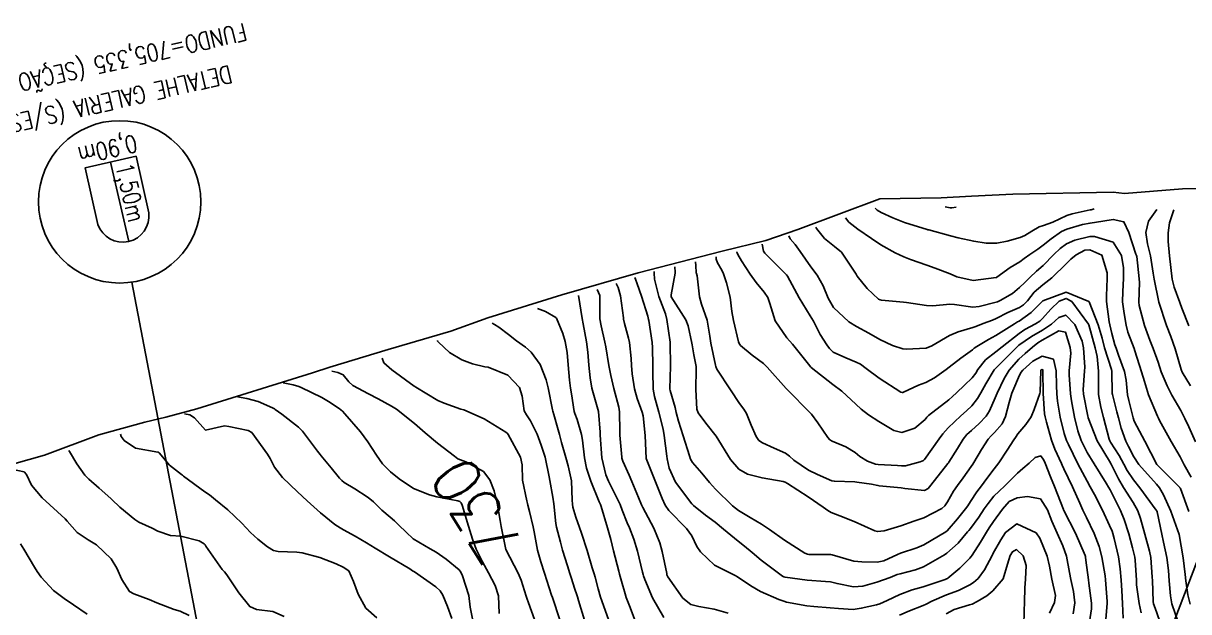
# Model space of a CAD drawing. Header units: metres. Extents: x 298520 to 308411, y 7433745 to 7450750.
# Drawn here: x 299496.4 to 299596.8, y 7449745.8 to 7449796.6 of the extents above; entities that cross this region are included whole.
import ezdxf
from ezdxf.enums import TextEntityAlignment as Align

# ---------------------------------------------------------------- set-up
doc = ezdxf.new("R2010")
doc.units = ezdxf.units.M
doc.header["$LTSCALE"] = 10
doc.linetypes.add('CONTINUO', pattern=[0])
for name, color, linetype in [('Area', 45, 'Continuous'), ('Cotas', 45, 'Continuous'), ('Curvas de Nivel 1m', 11, 'Continuous'), ('Curvas de Nivel 5m', 15, 'Continuous'), ('TEXTO', 45, 'Continuous')]:
    doc.layers.add(name, color=color, linetype=linetype)
doc.styles.add('ROMANS', font='romans', dxfattribs={"height": 0.2})
doc.styles.add('Style-STANDARD', font='STANDARD.shx')

msp = doc.modelspace()

# ---------------------------------------------------------------- linework, layer by layer
at = {"layer": 'Area'}
msp.add_polyline3d([(299490.47, 7449757.13, 725.98), (299498.21, 7449759.31, 733.4), (299502.89, 7449761.08, 737.24), (299506.86, 7449762.17, 733.03), (299508.67, 7449762.59, 737.33), (299511.33, 7449763.33, 740.31), (299521.31, 7449766.42, 748.23), (299522.8, 7449766.92, 735.31), (299527.84, 7449768.44, 730.46), (299533.23, 7449770.02, 733.01), (299536.4, 7449771.16, 743.27), (299542.78, 7449773.15, 748.23), (299549.36, 7449775.05, 747.3), (299556.61, 7449776.93, 744.97), (299560.38, 7449777.85, 752.52), (299563.11, 7449778.78, 755.39), (299570.18, 7449781.42, 748.73), (299575.46, 7449781.51, 748.32), (299578.09, 7449781.65, 755.96), (299581.64, 7449781.82, 752.92), (299590.3, 7449782.01, 758.11), (299591.27, 7449781.9, 746.21), (299596.26, 7449782.3, 754.49), (299606.07, 7449782.32, 754.62)], dxfattribs=at)
at = {"layer": 'Curvas de Nivel 1m', "flags": 128}
for points, elevation in [([(299588.66, 7449780.58), (299588.4, 7449780.49), (299588.31, 7449780.47), (299586.76, 7449780.14), (299586.31, 7449779.98), (299585.1, 7449779.42), (299584.3, 7449779.14), (299583.91, 7449779.02), (299583.29, 7449778.64), (299582.67, 7449778.27), (299582.28, 7449778.1), (299581.17, 7449777.77), (299580.28, 7449777.62), (299579.34, 7449777.62), (299578.28, 7449777.77), (299576.93, 7449778.07), (299576.29, 7449778.23), (299574.4, 7449778.75), (299574.31, 7449778.77), (299574.29, 7449778.77), (299574.26, 7449778.78), (299572.3, 7449779.38), (299571.3, 7449779.79), (299570.31, 7449780.25), (299569.97, 7449780.46), (299569.85, 7449780.56), (299569.8, 7449780.63)], 748), ([(299576.77, 7449780.72), (299576.39, 7449780.64), (299576.31, 7449780.65), (299576.25, 7449780.66), (299575.81, 7449780.73)], 749), ([(299596.96, 7449765.31), (299596.25, 7449766.48), (299596.15, 7449766.72), (299595.63, 7449768.49), (299595.25, 7449769.56), (299594.89, 7449770.5), (299594.22, 7449772.51), (299593.83, 7449774.51), (299593.75, 7449775.01), (299593.5, 7449776.52), (299593.24, 7449777.56), (299593.11, 7449778.52), (299593.34, 7449779.49), (299594.05, 7449780.51)], 748), ([(299596.8, 7449770.47), (299596.22, 7449771.99), (299596.03, 7449772.48), (299595.55, 7449773.81), (299595.39, 7449774.49), (299595.27, 7449775.51), (299595.16, 7449776.5), (299595.04, 7449777.74), (299595.03, 7449778.5), (299595.16, 7449779.35), (299595.53, 7449780.49)], 749), ([(299597.01, 7449757.44), (299596.42, 7449758.48), (299596.3, 7449758.73), (299596.06, 7449759.17), (299595.28, 7449760.5), (299594.29, 7449762.31), (299594.2, 7449762.51), (299594.1, 7449762.69), (299593.34, 7449764.52), (299592.98, 7449765.67), (299592.74, 7449766.52), (299592.17, 7449768.33), (299592.1, 7449768.53), (299591.57, 7449769.92), (299591.4, 7449770.54), (299591.23, 7449771.53), (299591.11, 7449772.55), (299591.13, 7449773.44), (299591.18, 7449774.55), (299591.19, 7449775.48), (299591.02, 7449776.55), (299590.28, 7449777.68), (299588.67, 7449778.19), (299588.29, 7449778.17), (299587, 7449777.87), (299586.28, 7449777.54), (299585.73, 7449777.15), (299585.17, 7449776.62), (299584.25, 7449775.67), (299583.7, 7449775.18), (299583.1, 7449774.64), (299582.67, 7449774.22), (299582.23, 7449773.77), (299581.62, 7449773.27), (299580.57, 7449772.67), (299580.33, 7449772.56), (299580.22, 7449772.52), (299578.76, 7449772.15), (299578.21, 7449772.1), (299576.61, 7449772.33), (299576.22, 7449772.34), (299574.76, 7449772.19), (299574.22, 7449772.23), (299572.5, 7449772.48), (299572.22, 7449772.51), (299570.32, 7449772.69), (299570.22, 7449772.71), (299570.07, 7449772.79), (299569.11, 7449773.69), (299568.24, 7449774.76), (299568.2, 7449774.82), (299568.14, 7449774.92), (299566.89, 7449776.83), (299566.28, 7449777.33), (299565.43, 7449778), (299564.74, 7449778.86), (299564.67, 7449778.98)], 746), ([(299597.39, 7449760.47), (299596.8, 7449761.77), (299596.47, 7449762.48), (299596.34, 7449762.73), (299596.11, 7449763.17), (299595.36, 7449764.5), (299594.94, 7449765.3), (299594.44, 7449766.51), (299594.16, 7449767.34), (299593.73, 7449768.51), (299593.46, 7449769.24), (299593, 7449770.52), (299592.52, 7449772.23), (299592.49, 7449772.53), (299592.56, 7449774.21), (299592.54, 7449774.53), (299592.32, 7449776.47), (299592.31, 7449776.53), (299592.26, 7449776.65), (299591.64, 7449778.54), (299591.22, 7449779.46), (299590.3, 7449779.65), (299589.39, 7449779.49), (299588.3, 7449779.34), (299587.65, 7449779.23), (299586.3, 7449778.82), (299585.84, 7449778.61), (299584.94, 7449777.97), (299584.27, 7449777.42), (299583.81, 7449777.09), (299583.12, 7449776.64), (299582.63, 7449776.27), (299582.26, 7449776), (299581.41, 7449775.5), (299580.27, 7449774.67), (299580.26, 7449774.66), (299580.21, 7449774.64), (299578.24, 7449774.4), (299576.81, 7449774.71), (299576.25, 7449774.96), (299574.97, 7449775.45), (299574.25, 7449775.7), (299572.83, 7449776.19), (299572.26, 7449776.42), (299571.52, 7449776.78), (299570.28, 7449777.47), (299569.48, 7449778), (299568.29, 7449778.82), (299567.51, 7449779.43), (299567.24, 7449779.8)], 747), ([(299596.94, 7449746.47), (299596.73, 7449747.29), (299596.55, 7449748.48), (299596.5, 7449749.04), (299596.32, 7449750.48), (299595.98, 7449752.49), (299595.27, 7449754.5), (299594.63, 7449755.9), (299594.29, 7449756.51), (299594.04, 7449756.82), (299592.49, 7449758.53), (299592.06, 7449759.17), (299591.6, 7449760.07), (299591.37, 7449760.54), (299590.99, 7449761.64), (299590.74, 7449762.55), (299590.6, 7449763.05), (299590.23, 7449764.56), (299590.22, 7449764.65), (299590.17, 7449766.56), (299590.15, 7449766.71), (299589.56, 7449768.57), (299589.34, 7449769.41), (299589.01, 7449770.57), (299588.22, 7449772.56), (299588.2, 7449772.58), (299586.23, 7449773.37), (299584.24, 7449772.63), (299583.22, 7449771.62), (299582.2, 7449770.89), (299582.04, 7449770.81), (299581.78, 7449770.66), (299580.18, 7449769.65), (299579.56, 7449769.3), (299578.54, 7449768.7), (299578.33, 7449768.54), (299578.17, 7449768.4), (299577.18, 7449767.7), (299576.15, 7449766.92), (299575.9, 7449766.72), (299574.9, 7449765.98), (299574.14, 7449765.59), (299573.53, 7449765.36), (299572.24, 7449764.77), (299572.17, 7449764.72), (299572.12, 7449764.72), (299571.99, 7449764.77), (299570.14, 7449765.97), (299569.02, 7449766.81), (299568.51, 7449767.17), (299568.16, 7449767.35), (299567.26, 7449767.73), (299566.17, 7449768.2), (299565.84, 7449768.52), (299565.61, 7449768.85), (299565.05, 7449769.73), (299564.46, 7449770.87), (299564.2, 7449771.33), (299563.24, 7449772.88), (299562.24, 7449774.77), (299562.16, 7449774.89), (299560.27, 7449776.73), (299560.16, 7449776.91), (299560.06, 7449777.51)], 744), ([(299592.7, 7449745.73), (299592.53, 7449746.52), (299592.31, 7449748.14), (299592.29, 7449748.53), (299592.2, 7449750.27), (299592.17, 7449750.53), (299591.96, 7449751.33), (299591.63, 7449752.54), (299591.24, 7449753.79), (299590.93, 7449754.55), (299590.03, 7449756.32), (299589.9, 7449756.56), (299589.69, 7449756.91), (299588.65, 7449758.57), (299588.06, 7449759.54), (299587.54, 7449760.59), (299587.24, 7449761.43), (299586.96, 7449762.59), (299586.7, 7449764.01), (299586.62, 7449764.6), (299586.49, 7449766.25), (299586.5, 7449766.6), (299586.64, 7449768.13), (299586.6, 7449768.6), (299586.19, 7449769.93), (299585.62, 7449770.04), (299584.18, 7449769.23), (299583.81, 7449769), (299583.33, 7449768.64), (299582.72, 7449768.09), (299582.16, 7449767.59), (299581.32, 7449766.66), (299580.89, 7449765.93), (299580.29, 7449764.68), (299580.12, 7449764.28), (299579.65, 7449763.14), (299579.35, 7449762.69), (299578.74, 7449762.05), (299578.08, 7449761.45), (299577.68, 7449761.1), (299577.37, 7449760.71), (299576.88, 7449759.9), (299576.14, 7449758.72), (299576.1, 7449758.67), (299576.05, 7449758.6), (299574.59, 7449756.74), (299574.34, 7449756.44), (299574.03, 7449756.28), (299572.33, 7449756.46), (299572.03, 7449756.5), (299570.14, 7449756.69), (299570.03, 7449756.71), (299569.46, 7449756.81), (299568.22, 7449757), (299568.03, 7449757.02), (299566.27, 7449757.07), (299566.04, 7449757.12), (299564.83, 7449757.65), (299564.04, 7449758.02), (299562.77, 7449758.88), (299562.41, 7449759.24), (299562.06, 7449759.49), (299561.09, 7449759.93), (299560.07, 7449760.38), (299559.76, 7449760.6), (299559.53, 7449760.92), (299559.09, 7449761.92), (299558.7, 7449762.93), (299558.47, 7449763.3), (299558.11, 7449763.78), (299557.32, 7449764.95), (299556.15, 7449766.74), (299556.06, 7449766.96), (299556.03, 7449767.09), (299555.64, 7449768.97), (299555.54, 7449769.6), (299555.31, 7449770.97), (299554.83, 7449772.36), (299554.64, 7449772.98), (299554.44, 7449774.78), (299554.38, 7449774.98), (299554.37, 7449775.04), (299554.33, 7449775.68), (299554.31, 7449776)], 741), ([(299594.48, 7449744.5), (299593.91, 7449746.12), (299593.76, 7449746.51), (299593.73, 7449746.69), (299593.67, 7449748.51), (299593.66, 7449748.79), (299593.53, 7449750.51), (299593.43, 7449751.04), (299593.03, 7449752.52), (299592.66, 7449753.86), (299592.41, 7449754.53), (299592.01, 7449755.23), (299591.18, 7449756.54), (299590.76, 7449757.27), (299590.11, 7449758.56), (299590.09, 7449758.59), (299590.05, 7449758.65), (299588.91, 7449760.57), (299588.14, 7449762.54), (299588.13, 7449762.58), (299588.1, 7449762.7), (299587.74, 7449764.58), (299587.71, 7449765), (299587.82, 7449766.58), (299587.84, 7449766.9), (299587.73, 7449768.58), (299587.61, 7449769.16), (299587, 7449770.59), (299586.21, 7449771.41), (299585.6, 7449771.21), (299584.97, 7449770.62), (299584.19, 7449770.09), (299583.27, 7449769.56), (299582.17, 7449768.8), (299582, 7449768.65), (299580.15, 7449766.8), (299580.09, 7449766.74), (299580.04, 7449766.68), (299579.33, 7449765.49), (299578.89, 7449764.69), (299578.61, 7449764.2), (299578.11, 7449763.57), (299577.67, 7449763.14), (299577.18, 7449762.71), (299576.62, 7449762.19), (299576.09, 7449761.67), (299575.63, 7449761.17), (299575.31, 7449760.73), (299574.05, 7449758.94), (299573.95, 7449758.85), (299573.66, 7449758.75), (299572.4, 7449758.41), (299572.05, 7449758.4), (299571.7, 7449758.43), (299570.05, 7449758.52), (299569.82, 7449758.56), (299569.13, 7449758.8), (299568.46, 7449759.22), (299568.06, 7449759.56), (299567.27, 7449760.03), (299566.07, 7449760.52), (299565.88, 7449760.65), (299565.7, 7449760.85), (299564.85, 7449762.1), (299564.31, 7449762.87), (299564.2, 7449762.97), (299564.1, 7449763.05), (299562.3, 7449764.89), (299562.13, 7449765.08), (299560.49, 7449766.91), (299560.16, 7449767.22), (299559.2, 7449767.96), (299558.17, 7449768.79), (299558.06, 7449768.94), (299558.01, 7449769.11), (299557.57, 7449770.95), (299557.45, 7449771.7), (299557.29, 7449772.95), (299556.99, 7449774.2), (299556.73, 7449774.96), (299556.57, 7449775.28), (299556.19, 7449775.92), (299556.1, 7449776.24), (299556.09, 7449776.42)], 742), ([(299595.89, 7449744.91), (299595.35, 7449746.5), (299595.23, 7449747.19), (299595.11, 7449748.5), (299595.05, 7449749.39), (299594.91, 7449750.5), (299594.64, 7449751.83), (299594.49, 7449752.5), (299594.07, 7449754.44), (299594.05, 7449754.51), (299594, 7449754.59), (299592.58, 7449756.52), (299592.04, 7449757.21), (299591.5, 7449757.99), (299591.21, 7449758.54), (299590.82, 7449759.3), (299590.07, 7449760.44), (299590, 7449760.56), (299589.95, 7449760.69), (299589.45, 7449762.57), (299589.22, 7449763.46), (299589.04, 7449764.57), (299589.02, 7449765.69), (299589.02, 7449766.57), (299588.9, 7449767.83), (299588.73, 7449768.57), (299588.19, 7449770.55), (299588.18, 7449770.58), (299588.16, 7449770.62), (299586.73, 7449772.59), (299586.23, 7449772.84), (299585.64, 7449772.61), (299584.92, 7449771.91), (299584.2, 7449771.1), (299583.96, 7449770.87), (299583.6, 7449770.64), (299582.68, 7449770.15), (299582.18, 7449769.82), (299580.74, 7449768.67), (299580.17, 7449768.23), (299579.3, 7449767.55), (299578.63, 7449766.7), (299578.45, 7449766.39), (299578.14, 7449765.98), (299577.48, 7449765.36), (299576.79, 7449764.71), (299576.45, 7449764.39), (299576.12, 7449764.11), (299574.38, 7449762.75), (299574.25, 7449762.6), (299574.1, 7449762.41), (299573.2, 7449761.65), (299572.08, 7449761.29), (299571.4, 7449761.46), (299570.09, 7449762.24), (299569.22, 7449762.8), (299568.57, 7449763.28), (299568.11, 7449763.71), (299566.9, 7449764.83), (299566.13, 7449765.41), (299564.28, 7449766.87), (299564.22, 7449766.93), (299564.15, 7449767.02), (299562.65, 7449768.89), (299562.18, 7449769.45), (299561.18, 7449770.9), (299560.71, 7449772.41), (299560.54, 7449772.91), (299560.23, 7449773.38), (299559.53, 7449774.21), (299559.01, 7449774.93), (299558.26, 7449776.09), (299557.96, 7449776.63), (299557.9, 7449776.76), (299557.88, 7449776.81), (299557.88, 7449776.85)], 743), ([(299589.64, 7449744.81), (299589.78, 7449746.56), (299589.78, 7449746.7), (299589.62, 7449748.56), (299589.59, 7449748.91), (299589.32, 7449750.57), (299589.09, 7449751.45), (299588.65, 7449752.57), (299588, 7449753.96), (299587.69, 7449754.58), (299587.42, 7449755.18), (299586.79, 7449756.59), (299586.05, 7449758.14), (299585.9, 7449758.45), (299585.84, 7449758.6), (299585.28, 7449759.83), (299584.99, 7449760.62), (299584.55, 7449762.17), (299584.43, 7449762.63), (299584.38, 7449762.9), (299584.25, 7449764.63), (299584.23, 7449766.55), (299584.23, 7449766.63), (299584.22, 7449766.69), (299584.15, 7449766.71), (299584.1, 7449766.68), (299584.07, 7449766.63), (299584, 7449764.76), (299583.98, 7449764.63), (299583.49, 7449763.26), (299583.23, 7449762.64), (299582.76, 7449761.97), (299582.08, 7449761.16), (299581.87, 7449760.86), (299581.74, 7449760.65), (299581.16, 7449759.76), (299580.45, 7449758.67), (299580.05, 7449758.14), (299579.41, 7449757.32), (299578.94, 7449756.69), (299578.56, 7449756.16), (299578.01, 7449755.34), (299577.76, 7449754.95), (299577.57, 7449754.7), (299576.87, 7449753.84), (299575.98, 7449752.81), (299575.88, 7449752.72), (299573.97, 7449751.59), (299573.39, 7449751.34), (299571.96, 7449750.88), (299571.7, 7449750.77), (299570.52, 7449750.22), (299569.95, 7449750.1), (299568.65, 7449750.12), (299567.95, 7449750.19), (299566.07, 7449750.73), (299565.96, 7449750.75), (299564.06, 7449750.77), (299563.96, 7449750.79), (299563.74, 7449750.87), (299561.97, 7449751.99), (299560.68, 7449752.9), (299559.99, 7449753.38), (299559.03, 7449753.96), (299558, 7449754.56), (299557.48, 7449754.95), (299556.02, 7449756.39), (299555.52, 7449756.97), (299554.84, 7449757.78), (299554.05, 7449758.69), (299553.88, 7449758.99), (299553.78, 7449759.27), (299553.24, 7449761), (299552.84, 7449762.26), (299552.64, 7449763), (299552.55, 7449763.44), (299552.12, 7449764.9), (299552.1, 7449765.01), (299552.09, 7449765.04), (299552.15, 7449767.01), (299552.13, 7449769.01), (299552.12, 7449769.07), (299551.85, 7449771.01), (299551.71, 7449771.51), (299551.14, 7449773.02), (299550.76, 7449774.51), (299550.74, 7449775.03), (299550.74, 7449775.15)], 739), ([(299586.84, 7449745.65), (299586.99, 7449746.59), (299586.88, 7449747.56), (299586.65, 7449748.6), (299586.54, 7449749.2), (299586.27, 7449750.61), (299585.97, 7449751.51), (299585.46, 7449752.61), (299585.01, 7449753.63), (299584.63, 7449754.62), (299584.02, 7449755.56), (299582.9, 7449755.76), (299582.02, 7449755.65), (299581.34, 7449755.33), (299580.75, 7449754.67), (299579.99, 7449753.6), (299579.62, 7449753.05), (299579.38, 7449752.69), (299578.85, 7449751.81), (299578.15, 7449750.7), (299578.07, 7449750.58), (299577.95, 7449750.43), (299577.07, 7449749.58), (299576.06, 7449748.72), (299575.98, 7449748.67), (299575.93, 7449748.65), (299575.81, 7449748.6), (299573.93, 7449747.98), (299572.98, 7449747.7), (299571.92, 7449747.31), (299570.83, 7449746.79), (299570.2, 7449746.5), (299569.91, 7449746.42), (299568.59, 7449746.12), (299567.9, 7449746.02), (299566.64, 7449746.09), (299565.9, 7449746.17), (299564.51, 7449746.26), (299563.9, 7449746.32), (299562.14, 7449746.65), (299561.91, 7449746.72), (299561.49, 7449746.89), (299559.92, 7449747.58), (299559.06, 7449748.06), (299557.93, 7449748.83), (299557.73, 7449748.94), (299555.95, 7449749.85), (299554.73, 7449750.98), (299554.43, 7449751.44), (299553.98, 7449752.36), (299553.52, 7449752.99), (299552, 7449754.55), (299551.68, 7449755.01), (299551.44, 7449755.59), (299550.86, 7449757.02), (299550.05, 7449759.03), (299549.96, 7449761.03), (299549.8, 7449762.73), (299549.72, 7449763.04), (299549.28, 7449764.21), (299549.04, 7449765.05), (299548.84, 7449766.35), (299548.8, 7449767.05), (299548.77, 7449767.66), (299548.61, 7449769.05), (299548.53, 7449769.41), (299548.19, 7449770.69), (299548.11, 7449771.06), (299548.09, 7449771.17), (299547.83, 7449773.06), (299547.65, 7449773.77), (299547.46, 7449774.14)], 737), ([(299588.2, 7449744.58), (299588.42, 7449746.06), (299588.42, 7449746.57), (299588.21, 7449748.29), (299588.17, 7449748.58), (299587.95, 7449750.28), (299587.91, 7449750.54), (299587.9, 7449750.58), (299587.87, 7449750.66), (299587.04, 7449752.59), (299586.04, 7449754.56), (299586.02, 7449754.6), (299586, 7449754.65), (299585.23, 7449756.61), (299584.89, 7449757.46), (299584.42, 7449758.62), (299584.32, 7449758.89), (299584.06, 7449759.26), (299583.57, 7449759.12), (299583.06, 7449758.64), (299582.52, 7449758.18), (299582.04, 7449757.76), (299580.95, 7449756.67), (299580.47, 7449756.23), (299580.02, 7449755.78), (299579.52, 7449755.17), (299579.18, 7449754.69), (299578.71, 7449753.98), (299577.99, 7449752.99), (299577.85, 7449752.83), (299577.75, 7449752.7), (299576.94, 7449751.74), (299575.96, 7449750.86), (299575.75, 7449750.72), (299573.95, 7449749.69), (299573.27, 7449749.43), (299571.94, 7449749.1), (299571.69, 7449749.02), (299571.09, 7449748.78), (299569.93, 7449748.36), (299568.72, 7449748.02), (299567.92, 7449747.97), (299566.51, 7449748.25), (299565.93, 7449748.39), (299565.51, 7449748.43), (299563.93, 7449748.53), (299562.03, 7449748.79), (299561.93, 7449748.82), (299561.8, 7449748.89), (299559.95, 7449750.27), (299559.2, 7449750.92), (299558.52, 7449751.48), (299557.97, 7449751.9), (299556.73, 7449752.95), (299555.99, 7449753.56), (299555.18, 7449754.16), (299554.14, 7449754.99), (299554, 7449755.12), (299552.59, 7449757), (299552.04, 7449758.2), (299551.86, 7449759.01), (299551.83, 7449759.24), (299551.62, 7449761.01), (299551.52, 7449761.58), (299551.16, 7449763.02), (299550.76, 7449764.38), (299550.65, 7449765.02), (299550.62, 7449766.55), (299550.63, 7449767.03), (299550.6, 7449768.6), (299550.56, 7449769.03), (299550.29, 7449770.93), (299550.27, 7449771.03), (299550.2, 7449771.32), (299549.66, 7449773.04), (299549.29, 7449774.1), (299549.15, 7449774.5), (299549.07, 7449774.66)], 738), ([(299557.13, 7449745.71), (299555.9, 7449746.05), (299554.6, 7449746.28), (299553.9, 7449746.45), (299553.22, 7449747), (299551.93, 7449748.84), (299551.85, 7449749.01), (299551.83, 7449749.11), (299551.43, 7449751.02), (299551.22, 7449751.77), (299550.72, 7449753.02), (299550, 7449754.39), (299549.77, 7449754.8), (299549.66, 7449755.04), (299549.39, 7449755.67), (299548.82, 7449757.05), (299548.58, 7449757.59), (299548.05, 7449758.81), (299547.98, 7449758.99), (299547.97, 7449759.06), (299547.96, 7449759.16), (299547.79, 7449761.06), (299547.78, 7449761.37), (299547.77, 7449763.06), (299547.7, 7449763.47), (299547.26, 7449765.07), (299547.01, 7449766.2), (299546.84, 7449767.07), (299546.57, 7449768.68), (299546.49, 7449769.08), (299546.19, 7449770.49), (299546.07, 7449771.08), (299546.06, 7449771.21), (299546.06, 7449773.08), (299545.84, 7449773.62)], 736), ([(299549.1, 7449745.04), (299548.61, 7449746.34), (299548.34, 7449747.05), (299548.24, 7449747.37), (299547.93, 7449748.47), (299547.76, 7449749.06), (299547.69, 7449749.31), (299547.24, 7449751.07), (299547.01, 7449752.04), (299546.72, 7449753.07), (299546.18, 7449754.9), (299546.11, 7449755.08), (299546.01, 7449755.31), (299545.28, 7449757.09), (299544.92, 7449758.21), (299544.74, 7449759.09), (299544.56, 7449760.61), (299544.48, 7449761.1), (299544.1, 7449762.4), (299543.91, 7449762.91), (299543.86, 7449763.1), (299543.63, 7449764.62), (299543.55, 7449765.11), (299543.46, 7449765.78), (299543.34, 7449767.11), (299543.24, 7449768.19), (299543.09, 7449769.12), (299542.87, 7449769.81), (299542.34, 7449771.13), (299542.28, 7449771.21), (299541.38, 7449771.72), (299540.68, 7449771.96)], 734), ([(299546.85, 7449745.07), (299546.23, 7449746.75), (299546.13, 7449747.08), (299545.92, 7449747.8), (299545.66, 7449748.81), (299545.58, 7449749.08), (299545.41, 7449749.62), (299544.96, 7449751.09), (299544.48, 7449752.59), (299544.31, 7449753.1), (299543.99, 7449753.99), (299543.74, 7449754.85), (299543.7, 7449755.1), (299543.69, 7449755.43), (299543.63, 7449757.11), (299543.33, 7449758.4), (299543.12, 7449759.11), (299542.77, 7449760.42), (299542.59, 7449761.12), (299542.48, 7449761.52), (299542.1, 7449762.83), (299542.02, 7449763.13), (299541.99, 7449763.24), (299541.62, 7449765.14), (299541.44, 7449765.83), (299540.92, 7449767.14), (299540.16, 7449768.21), (299539.65, 7449768.64), (299538.88, 7449769.17), (299538.18, 7449769.72), (299537.36, 7449770.36), (299536.99, 7449770.58), (299536.79, 7449770.72)], 733), ([(299544.74, 7449745.1), (299544.23, 7449746.78), (299544.13, 7449747.11), (299544.08, 7449747.28), (299543.92, 7449747.78), (299543.59, 7449748.77), (299543.49, 7449749.11), (299543.28, 7449749.77), (299542.86, 7449751.12), (299542.66, 7449751.81), (299542.33, 7449753.12), (299542.28, 7449753.42), (299542.09, 7449755.13), (299542.01, 7449755.71), (299541.76, 7449757.13), (299541.71, 7449757.45), (299541.35, 7449759.14), (299541.02, 7449760.19), (299540.65, 7449761.14), (299540.09, 7449762.28), (299539.74, 7449762.8), (299539.54, 7449763.16), (299539.36, 7449764.41), (299539.14, 7449765.16), (299538.14, 7449766.23), (299536.45, 7449766.9), (299536.15, 7449766.95), (299535.1, 7449767.21), (299534.16, 7449767.54), (299533.1, 7449768.17), (299532.17, 7449769.07), (299532.08, 7449769.16), (299532.07, 7449769.2), (299532.07, 7449769.22)], 732), ([(299542.63, 7449745.12), (299541.98, 7449747.06), (299541.96, 7449747.13), (299541.94, 7449747.16), (299541.91, 7449747.26), (299541.3, 7449749.14), (299540.97, 7449750.12), (299540.69, 7449751.14), (299540.4, 7449752.72), (299540.32, 7449753.15), (299540, 7449754.48), (299539.86, 7449755.01), (299539.83, 7449755.15), (299539.76, 7449755.4), (299539.39, 7449757.16), (299539.37, 7449758.48), (299539.24, 7449759.16), (299538.16, 7449761.1), (299538.11, 7449761.18), (299538.1, 7449761.2), (299538.08, 7449761.21), (299537.97, 7449761.3), (299536.1, 7449762.46), (299534.34, 7449763.22), (299534.1, 7449763.3), (299532.66, 7449763.8), (299532.11, 7449764.04), (299530.2, 7449765.19), (299530.12, 7449765.24), (299530.08, 7449765.27), (299528.14, 7449766.67), (299527.45, 7449767.3), (299527.3, 7449767.69)], 731), ([(299537.4, 7449745.68), (299537.32, 7449747.19), (299537.04, 7449748.08), (299536.47, 7449749.19), (299535.95, 7449750.13), (299535.4, 7449751.21), (299535.09, 7449752.09), (299534.76, 7449753.21), (299534.2, 7449755.02), (299534.12, 7449755.22), (299534, 7449755.34), (299533.82, 7449755.4), (299532.01, 7449755.72), (299531.38, 7449755.89), (299530.02, 7449756.45), (299528.78, 7449757.28), (299528.04, 7449757.9), (299527.34, 7449758.59), (299526.81, 7449759.31), (299526.07, 7449760.47), (299525.44, 7449761.33), (299524.1, 7449762.89), (299523.89, 7449763.13), (299523.6, 7449763.35), (299522.69, 7449763.94), (299522.11, 7449764.31), (299520.34, 7449765.17), (299520.12, 7449765.25), (299519.63, 7449765.39), (299518.79, 7449765.57)], 729), ([(299535.1, 7449745.21), (299534.9, 7449746.22), (299534.78, 7449747.21), (299534.22, 7449748.93), (299534.08, 7449749.22), (299533.94, 7449749.43), (299532.82, 7449750.36), (299531.96, 7449750.97), (299531.44, 7449751.26), (299529.97, 7449752.1), (299529.37, 7449752.67), (299528.75, 7449753.29), (299528.36, 7449753.67), (299527.99, 7449753.99), (299527.29, 7449754.59), (299526.56, 7449755.31), (299526.26, 7449755.56), (299526.02, 7449755.72), (299524.94, 7449756.42), (299524.03, 7449756.97), (299523.82, 7449757.13), (299523.62, 7449757.35), (299522.92, 7449758.23), (299522.05, 7449759.27), (299521.97, 7449759.37), (299521.75, 7449759.68), (299520.45, 7449761.39), (299520.09, 7449761.75), (299518.65, 7449762.85), (299518.1, 7449763.27), (299518.02, 7449763.33), (299517.87, 7449763.41), (299516.62, 7449763.94), (299515.66, 7449764.21), (299514.84, 7449764.36)], 728), ([(299533.31, 7449745.23), (299532.94, 7449746.27), (299532.54, 7449747.24), (299532.3, 7449747.63), (299531.92, 7449747.98), (299530.09, 7449749.27), (299529.93, 7449749.36), (299529.7, 7449749.51), (299527.95, 7449750.55), (299526.7, 7449751.31), (299525.97, 7449751.76), (299524.97, 7449752.34), (299523.98, 7449752.89), (299523.68, 7449753.05), (299523.24, 7449753.35), (299522, 7449754.36), (299520.86, 7449755.38), (299520.02, 7449756.17), (299518.72, 7449757.4), (299518.04, 7449758.3), (299517.67, 7449759.04), (299517.44, 7449759.42), (299516.08, 7449761.27), (299515.75, 7449761.44), (299514.09, 7449761.81), (299513.71, 7449761.84), (299512.08, 7449761.48), (299511.13, 7449762.53), (299510.73, 7449762.81), (299510.29, 7449762.9)], 727), ([(299526.85, 7449745.31), (299525.9, 7449746.13), (299525.24, 7449747.33), (299524.84, 7449748.42), (299524.43, 7449749.34), (299523.94, 7449749.66), (299523.35, 7449749.94), (299521.95, 7449750.51), (299520.43, 7449750.91), (299519.96, 7449750.97), (299518.36, 7449751.01), (299517.96, 7449751.09), (299517.42, 7449751.42), (299516.61, 7449752.08), (299515.97, 7449752.65), (299515.21, 7449753.45), (299514, 7449754.6), (299512.95, 7449755.48), (299512.42, 7449755.89), (299512.02, 7449756.16), (299510.2, 7449757.51), (299510.11, 7449757.59), (299510.03, 7449757.66), (299508.99, 7449758.47), (299508.1, 7449759.53), (299508.05, 7449759.58), (299507.99, 7449759.59), (299506.06, 7449759.92), (299505.08, 7449760.58), (299504.81, 7449760.94), (299504.75, 7449761.13)], 726), ([(299510.68, 7449745.5), (299509.9, 7449745.86), (299509.4, 7449746.02), (299507.9, 7449746.59), (299507.24, 7449746.88), (299505.91, 7449747.36), (299505.53, 7449747.56), (299504.88, 7449748.61), (299504.44, 7449749.57), (299503.95, 7449750.39), (299502.7, 7449751.59), (299501.97, 7449752.02), (299501.02, 7449752.66), (299500.18, 7449753.63), (299499.99, 7449753.84), (299498.01, 7449755.65), (299497.09, 7449756.73), (299496.66, 7449757.67), (299496.45, 7449757.88), (299495.37, 7449758.13)], 724), ([(299584.82, 7449745.7), (299585.23, 7449746.62), (299585.31, 7449747.23), (299585.02, 7449748.62), (299584.82, 7449749.75), (299584.61, 7449750.62), (299583.98, 7449752.17), (299583.65, 7449752.63), (299581.99, 7449753.4), (299581.03, 7449752.66), (299580.62, 7449752.02), (299579.96, 7449750.86), (299579.89, 7449750.74), (299579.86, 7449750.68), (299579.2, 7449749.43), (299578.65, 7449748.69), (299578.27, 7449748.35), (299577.93, 7449748.13), (299576.97, 7449747.66), (299575.92, 7449747.27), (299574.67, 7449746.74), (299574.18, 7449746.48), (299573.91, 7449746.35), (299572.75, 7449745.91), (299571.89, 7449745.53)], 736), ([(299501.89, 7449745.61), (299500.72, 7449746.43), (299499.91, 7449746.95), (299498.98, 7449747.64), (299497.92, 7449748.8), (299497.57, 7449749.29), (299497.34, 7449749.66), (299496.42, 7449751.21), (299496.15, 7449751.68)], 723)]:
    msp.add_lwpolyline(points, dxfattribs=dict(at, elevation=elevation))
at = {"layer": 'Curvas de Nivel 5m', "flags": 128}
for points, elevation in [([(299596.82, 7449754.48), (299596.08, 7449756.44), (299596.06, 7449756.49), (299596.05, 7449756.51), (299596.03, 7449756.53), (299594.05, 7449758.51), (299593.01, 7449760.52), (299592.1, 7449762.27), (299592.01, 7449762.53), (299591.63, 7449764.05), (299591.53, 7449764.54), (299591.4, 7449765.8), (299591.26, 7449766.54), (299590.76, 7449767.96), (299590.54, 7449768.55), (299590.45, 7449768.83), (299590.19, 7449769.82), (299590.01, 7449770.56), (299589.95, 7449770.81), (299589.72, 7449772.57), (299589.73, 7449773.06), (299589.78, 7449774.56), (299589.77, 7449775.04), (299589.33, 7449776.57), (299588.27, 7449777.04), (299587.86, 7449777), (299587.11, 7449776.59), (299586.64, 7449776.22), (299586.26, 7449775.84), (299585.02, 7449774.62), (299584.24, 7449774), (299583.49, 7449773.37), (299582.9, 7449772.64), (299582.58, 7449772.29), (299582.21, 7449772.06), (299581.23, 7449771.64), (299580.2, 7449771.12), (299579.9, 7449770.98), (299579.09, 7449770.69), (299578.46, 7449770.42), (299578.19, 7449770.33), (299576.93, 7449769.97), (299576.18, 7449769.64), (299574.68, 7449768.74), (299574.17, 7449768.55), (299572.47, 7449768.47), (299572.17, 7449768.5), (299571.29, 7449768.78), (299570.18, 7449769.31), (299569.23, 7449769.85), (299568.19, 7449770.41), (299567.53, 7449770.83), (299566.21, 7449772.06), (299565.75, 7449772.85), (299565.31, 7449773.93), (299564.78, 7449774.86), (299564.25, 7449775.56), (299563.33, 7449776.88), (299562.88, 7449777.48), (299562.45, 7449777.97), (299562.34, 7449778.24)], 745), ([(299591.16, 7449745.27), (299591.11, 7449746.54), (299591.03, 7449747.65), (299590.97, 7449748.54), (299590.9, 7449749.51), (299590.76, 7449750.55), (299590.38, 7449752.15), (299590.27, 7449752.56), (299590.2, 7449752.77), (299589.99, 7449753.25), (299589.36, 7449754.57), (299588.68, 7449755.92), (299588.32, 7449756.58), (299588.04, 7449757.09), (299587.25, 7449758.59), (299586.43, 7449760.23), (299586.28, 7449760.6), (299586.08, 7449761.2), (299585.74, 7449762.61), (299585.49, 7449763.98), (299585.44, 7449764.61), (299585.41, 7449765.34), (299585.39, 7449766.61), (299585.14, 7449767.59), (299584.17, 7449767.87), (299583.38, 7449767.42), (299582.51, 7449766.65), (299582.34, 7449766.45), (299582.14, 7449766.03), (299581.73, 7449765.06), (299581.57, 7449764.66), (299581.32, 7449763.87), (299581.03, 7449762.67), (299580.73, 7449762.03), (299580.08, 7449761.27), (299579.78, 7449760.98), (299579.52, 7449760.69), (299578.94, 7449759.81), (299578.28, 7449758.7), (299578.19, 7449758.56), (299578.05, 7449758.35), (299577.38, 7449757.37), (299576.88, 7449756.71), (299576.53, 7449756.21), (299576.01, 7449755.3), (299575.78, 7449754.95), (299575.53, 7449754.73), (299573.99, 7449753.92), (299573.13, 7449753.62), (299571.99, 7449753.22), (299570.55, 7449752.79), (299569.98, 7449752.74), (299569.75, 7449752.8), (299567.99, 7449753.59), (299566.74, 7449754.08), (299566, 7449754.37), (299565.7, 7449754.54), (299565.3, 7449754.85), (299564.02, 7449755.74), (299562.23, 7449756.89), (299562.03, 7449757), (299561.87, 7449757.06), (299560.04, 7449757.36), (299558.79, 7449757.68), (299558.04, 7449758.11), (299557.32, 7449758.95), (299556.08, 7449760.96), (299555.21, 7449762.09), (299554.54, 7449762.98), (299554.42, 7449763.3), (299554.33, 7449764.98), (299554.37, 7449766.76), (299554.35, 7449766.98), (299554.16, 7449767.97), (299554.02, 7449768.83), (299553.99, 7449768.98), (299553.68, 7449770.48), (299553.48, 7449770.99), (299552.22, 7449772.99), (299552.21, 7449773.01), (299552.22, 7449773.14), (299552.54, 7449775.01), (299552.55, 7449775.11), (299552.52, 7449775.57)], 740), ([(299551.57, 7449745.33), (299550.59, 7449747.02), (299549.93, 7449748.6), (299549.82, 7449748.92), (299549.79, 7449749.03), (299549.75, 7449749.22), (299549.31, 7449751.04), (299548.99, 7449752.07), (299548.61, 7449753.05), (299548.43, 7449753.49), (299548, 7449754.59), (299547.81, 7449755.06), (299547.62, 7449755.46), (299546.81, 7449757.07), (299546.59, 7449757.62), (299546.24, 7449759.08), (299546.1, 7449761.06), (299546.1, 7449761.08), (299546.09, 7449761.32), (299545.95, 7449763.08), (299545.9, 7449763.29), (299545.38, 7449765.09), (299545.22, 7449766), (299545.12, 7449767.09), (299545.03, 7449768.22), (299544.92, 7449769.09), (299544.63, 7449770.66), (299544.55, 7449771.1), (299544.22, 7449773.1), (299544.22, 7449773.1)], 735), ([(299540.44, 7449745.14), (299539.91, 7449746.59), (299539.76, 7449747), (299539.71, 7449747.15), (299539.29, 7449748.53), (299539.03, 7449749.16), (299537.96, 7449751.18), (299537.56, 7449753.18), (299537.48, 7449753.69), (299537.23, 7449755.19), (299536.97, 7449756.24), (299536.59, 7449757.19), (299536.04, 7449757.91), (299534.52, 7449758.75), (299534.05, 7449758.91), (299533.84, 7449759.01), (299533.53, 7449759.23), (299532.07, 7449760.36), (299531.01, 7449761.26), (299530.09, 7449762.05), (299528.53, 7449763.29), (299528.11, 7449763.56), (299526.97, 7449764.17), (299526.12, 7449764.6), (299524.77, 7449765.33), (299524.44, 7449765.64), (299523.95, 7449766.25), (299523.48, 7449766.46), (299522.97, 7449766.56)], 730), ([(299518.87, 7449745.4), (299517.9, 7449745.84), (299516.48, 7449746.01), (299515.9, 7449746.28), (299514.95, 7449747.45), (299513.93, 7449748.99), (299513.72, 7449749.25), (299513.52, 7449749.47), (299512.53, 7449750.91), (299512.12, 7449751.49), (299512.05, 7449751.58), (299511.96, 7449751.67), (299511.53, 7449751.93), (299509.97, 7449752.33), (299509.08, 7449752.41), (299507.98, 7449752.78), (299507.48, 7449753.04), (299506.34, 7449753.55), (299505.99, 7449753.77), (299504.72, 7449754.85), (299504.01, 7449755.5), (299503.92, 7449755.58), (299502.92, 7449756.49), (299502.03, 7449757.26), (299501.85, 7449757.42), (299501.69, 7449757.61), (299501.01, 7449758.59), (299500.36, 7449759.63), (299500.32, 7449759.72)], 725), ([(299582.59, 7449744.64), (299582.63, 7449745.91), (299582.65, 7449746.64), (299582.68, 7449747.89), (299582.73, 7449748.64), (299582.79, 7449749.8), (299582.55, 7449750.64), (299581.96, 7449751.18), (299581.62, 7449750.99), (299581.43, 7449750.66), (299581.2, 7449749.91), (299580.81, 7449748.67), (299579.92, 7449747.61), (299579.4, 7449747.2), (299578.58, 7449746.69), (299578.14, 7449746.47), (299577.91, 7449746.41), (299576.6, 7449746.02), (299575.9, 7449745.63)], 735)]:
    msp.add_lwpolyline(points, dxfattribs=dict(at, elevation=elevation))
at = {"layer": 'TEXTO', "linetype": 'CONTINUO'}
for points in [[(299541.03, 7449602.34, 0), (299611.81, 7449787.56, 0)], [(299507.21, 7449780.22, 0), (299506.1, 7449785.1, 0), (299501.71, 7449784.1, 0), (299502.82, 7449779.22, 0)], [(299505.47, 7449777.74, 0), (299503.91, 7449784.6, 0)], [(299538.83, 7449601.46, 0), (299505.75, 7449774.25, 0)]]:
    msp.add_polyline3d(points, dxfattribs=at)
msp.add_circle((299504.69, 7449781.17), 7, dxfattribs=at)
msp.add_arc((299504.96, 7449779.95), 2.26, 198.7081, 6.9389, dxfattribs=at)

# ---------------------------------------------------------------- texts
at = {"layer": 'Cotas', "style": 'Style-STANDARD'}
msp.add_text('730', height=4, rotation=121.9726, dxfattribs=at).set_placement((299535.43, 7449754.5, 730), align=Align.MIDDLE_CENTER)
at = {"layer": 'TEXTO', "style": 'ROMANS', "width": 0.8}
for s, rotation, p in [('FUNDO=705,335 (SEÇÃO MONTANTE)', 192.8235, (299515.43, 7449796.61)), ('DETALHE GALERIA (S/ESCALA)', 192.8235, (299514.16, 7449792.95)), ('0,90m', 192.8235, (299506, 7449786.98)), ('1,50m', 282.8235, (299504.33, 7449784.32))]:
    msp.add_text(s, height=1.5, rotation=rotation, dxfattribs=at).set_placement(p)

doc.saveas('drawing.dxf')
